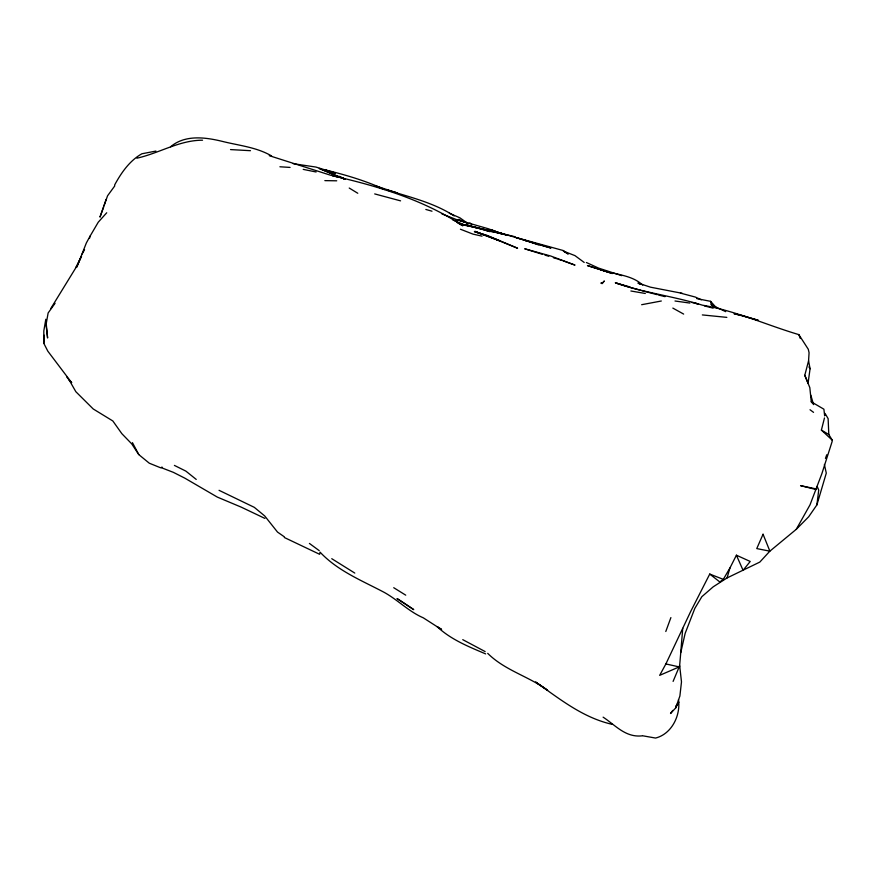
<?xml version="1.0" encoding="UTF-8"?>
<svg xmlns="http://www.w3.org/2000/svg" width="876" height="876" viewBox="0 0 876 876"><rect width="100%" height="100%" fill="white"/><g stroke="black" fill="none" stroke-linecap="round" stroke-linejoin="round"><path stroke-width="1.31" d="M71.558 382.56L47.841 351.199L43.8 343.315L43.822 330.887L45.804 319.258M43.8 343.315L44.26 335.212M824.469 417.962L821.392 430.094L828.805 434.507L832.2 440.113L832.156 441.46L821.885 473.62L810.037 504.806L796.273 529.323L769.807 551.212L759.831 562.074L727.069 577.941L713.206 586.821L701.84 596.698L694.832 608.382L685.152 633.37L680.751 652.642L679.656 665.519L681.484 681.9L679.885 696.026L675.681 707.939L670.523 713.524L672.768 710.414M682.732 628.322L680.751 652.642M812.808 403.672L811.264 401.81L809.818 387.608L804.781 375.289L808.57 360.803L809.074 352.732L808.296 349.283L798.835 334.61C766.566 325.073 735.884 310.849 702.421 305.187C673.83 296.187 643.718 292.77 615.302 282.784L628.42 286.923M796.273 529.323L808.679 516.785L816.903 504.883L818.71 490.1L817.188 486.421L816.082 489.542L800.554 485.643L815.841 488.852M808.57 360.803L810.07 368.763L808.066 383.217L804.781 375.289M89.472 238.447L90.129 236.06L98.265 222.186L106.719 212.769M816.903 504.883L826.287 473.128L824.382 464.433M727.069 577.941L729.938 567.987L736.42 555.198L750.217 561.472L743.067 570.32L736.42 555.198M104.058 205.794L107.551 195.808L114.811 185.843M76.77 267.3L86.352 242.959L90.129 236.06M825.444 458.411L826.758 454.753M103.642 207.064L99.984 217.117L106.127 199.41M665.793 631.497L670.896 617.591M673.096 681.397L679.185 666.91L665.88 663.942L659.672 675.352L679.185 666.91M114.647 184.956C121.227 172.824 129.604 160.702 141.857 153.782L155.917 151.077M665.88 663.942L690.693 611.47L709.746 574.065L723.324 579.354L729.938 567.987M602.075 283.561L604.177 281.13L602.075 283.561L600.837 283.058L602.349 283.003M75.927 267.322L81.545 256.099L77.625 264.848L50.622 308.801M675.681 707.939L678.758 702.103L678.506 699.585M82.147 254.007L84.545 249.682M679.656 665.519L679.152 666.384L679.776 666.735M55.068 303.293L48.125 312.984L46.045 324.733L47.6 337.994L46.187 323.277M675.757 706.264L678.758 702.103C679.831 717.291 670.928 734.187 655.566 738.063L643.083 735.851M71.668 382.604L69.073 379.834L75.829 391.692L93.206 408.961L112.84 420.973L121.852 433.675L131.718 443.858L138.769 454.578L149.292 463.207L160.68 467.817L162.071 467.072M723.324 579.354L719.809 581.96L709.746 574.065M170.579 146.796C185.011 134.433 205.696 137.269 222.745 141.485C239.225 145.58 256.602 147.212 271.571 155.928M136.864 158.195C159.136 153.278 179.273 140.193 202.542 140.204M641.648 304.706L661.314 301.005M324.843 180.631L336.723 180.806M230.53 149.588L250.47 150.694M279.904 166.779L290.076 167.415M702.344 314.922L726.828 317.375M293.131 163.67L315.951 167.064L335.431 173.174L324.142 169.626C344.772 174.674 365.248 180.533 384.564 189.523L374.643 185.581L397.146 192.928L386.228 189.731C409.245 196.969 433.938 202.695 454.195 215.945M642.349 735.829C625.53 737.822 615.554 725.284 603.115 717.159M675.002 301.005L689.883 303.063M460.809 224.19L477.267 227.661L489.772 231.582L477.53 227.935L460.918 224.464M460.962 224.223L464.499 224.825M478.876 228.505C503.601 232.611 526.947 241.393 551.004 248.05L525.009 240.309L538.609 244.93M630.873 290.996L645.305 293.471M490.166 231.406L502.846 233.75L490.67 230.935L502.725 234.133L488.425 228.789L456.363 219.569L467.959 223.183M682.229 293.329L650.463 287.175L637.947 283.014L640.181 284.371M696.781 298.617L710.633 301.344L716.601 308.067M303.205 169.375L316.116 171.992M734.099 313.849L742.881 315.699M482.041 236.159L472.985 234.111L460.426 229.227M694.69 303.162L698.479 304.016L691.821 302.461M734.515 313.685L758.266 320.298L744.162 316.083M611.459 272.655C622.299 275.305 634.312 277.112 642.71 285.127M641.801 290.646L657.164 294.654M658.413 294.993L665.015 296.646M374.698 193.914L400.562 200.856M515.197 236.772L465.309 224.847L477.628 228.176M704.403 305.899L713.141 308.155M680.422 293.099L695.413 297.084L701.282 299.811M629.636 287.262L640.586 290.306M616.419 283.123L629.844 286.923M425.824 209.441L431.988 211.204M516.15 237.571L563.038 250.47L568.261 253.941M562.491 260.588L557.99 259.143M600.268 269.589L609.773 272.403L600.772 269.688M553.402 257.719L556.84 258.77M542.386 254.303L524.713 248.784L550.752 256.022L575.017 265.11L563.75 261.037M544.916 255.091L548.705 256.263M599.085 269.228L587.446 265.581L612.357 273.531L600.783 269.72M516.03 237.571L526.684 240.922M465.912 224.387L477.88 228.253M269.25 155.665L330.635 175.244L342.91 177.927L332.781 175.813C378.038 186.161 423.853 199.881 462.802 225.778L457.239 222.624M488.447 236.411L499.561 240.736L474.376 231.582L487.231 235.436L517.574 248.226L488.315 236.334M502.988 233.826L491.118 230.246L502.725 234.199L491.48 229.797M612.368 724.375C582.956 717.827 559.644 698.895 535.575 681.999L547.61 690.288C528.513 676.217 504.806 670.403 487.702 653.343M621.774 275.655L598.626 268.122L586.372 262.515M441.887 213.897L456.779 219.69M487.078 235.83L474.792 231.341L487.209 235.94M502.901 233.958L506.635 235.414M161.348 467.685L173.339 472.339L184.891 478.186L217.314 497.086L241.327 507.182L264.902 518.406M452.925 219.996L464.105 224.749M449.311 213.218L459.867 217.796L467.335 223.095M485.654 653.912C468.561 646.608 450.976 639.633 437.19 626.701L441.592 629.318M710.633 301.344L711.246 304.771L725.689 311.659M284.35 537.514L319.63 554.3L320.058 552.132C337.665 570.944 362.106 580.657 384.454 592.505C398.011 600.082 408.939 611.656 423.305 617.832L441.46 629.483M340.282 177.51L319.247 168.444L345.232 179.306M344.476 179.043L338.913 176.328L344.542 179.109M174.401 465.408L185.887 471.124L196.235 479.424M458.805 219.263L464.729 222.241M485.151 651.58L462.758 639.655M219.055 490.319L254.292 507.335L264.716 515.953L277.506 532.071L284.382 536.857M672.834 308.089L683.652 314.09M811.264 401.81L823.9 409.201L824.644 415.837L825.072 413.428L828.127 418.662L828.805 434.507M331.752 558.691L354.791 573.079M349.228 188.044L357.78 193.267M393.729 587.708L405.73 595.165M567.834 253.887L563.323 251.073L574.974 255.628L584.204 262.461M711.246 304.771L714.323 306.95M309.414 543.427L319.225 550.643M810.026 409.749L813.552 412.355M469.865 222.898L471.912 224.65M821.392 430.094L832.2 440.113M66.839 377.129L69.806 380.71M808.92 366.891L810.07 368.763M132.451 442.643L138.769 454.578M798.835 334.61L800.314 338.497M810.782 395.098L813.574 404.602M763.051 534.24L756.765 548.584L769.884 551.168L763.051 534.24M401.745 601.571L397.025 598.571L413.746 609.63L401.745 601.571"/></g></svg>
